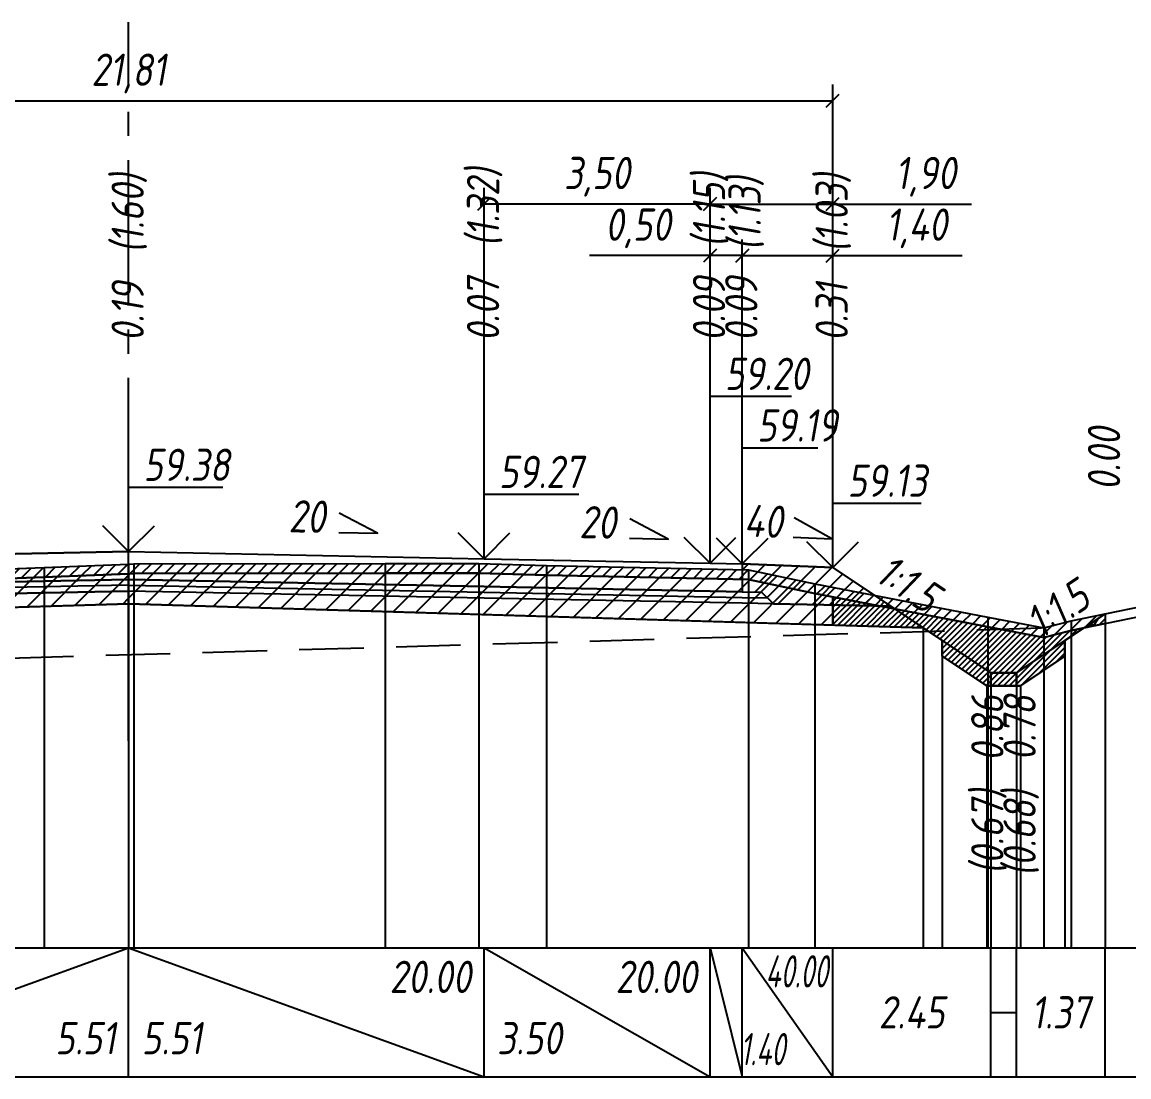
# Model space of a CAD drawing. Extents: x -717 to 1451, y -133302 to 233.
# Drawn here: x 163.6 to 249.4, y -1505 to -1423.3 of the extents above; entities that cross this region are included whole.
import ezdxf
from ezdxf.enums import TextEntityAlignment as Align

# ---------------------------------------------------------------- set-up
doc = ezdxf.new("R2010")
doc.units = 0
doc.linetypes.add('осевая2', pattern=[1.125, 0.75, -0.125, 0.125, -0.125])
doc.linetypes.add('штриховая', pattern=[0.75, 0.5, -0.25])
for name, color, linetype in [('Интерполированный поперечник', 2, 'Continuous'), ('Код_514', 1, 'Continuous'), ('Контур_0', 7, 'Continuous'), ('Контур_2521', 7, 'Continuous'), ('Контур_2564', 7, 'Continuous'), ('Контур_2660', 7, 'Continuous'), ('Контур_2665', 7, 'Continuous'), ('Контур_400', 7, 'Continuous'), ('Контур_508', 7, 'Continuous'), ('Контур_512', 7, 'Continuous'), ('Контур_513', 7, 'Continuous'), ('Контур_818', 7, 'Continuous'), ('Красный поперечник', 1, 'Continuous'), ('Объём_2501', 7, 'Continuous'), ('Объём_2564', 7, 'Continuous'), ('Объём_2650', 7, 'Continuous'), ('Объём_2660', 7, 'Continuous'), ('Объём_2663', 7, 'Continuous'), ('Объём_2664', 7, 'Continuous'), ('Объём_2665', 7, 'Continuous'), ('Ось', 1, 'осевая2'), ('Откосы', 7, 'Continuous'), ('Отметки покрытия', 7, 'Continuous'), ('Рабочие отметки', 7, 'Continuous'), ('Рабочие отметки доп.', 7, 'Continuous'), ('Таблица', 7, 'Continuous'), ('Уклоны проезжей части', 7, 'Continuous'), ('Черный поперечник', 3, 'Continuous')]:
    doc.layers.add(name, color=color, linetype=linetype)
for name, color, linetype, true_color in [('Контур_2540', 2, 'Continuous', 0xffff00), ('Контур_2560', 2, 'Continuous', 0xffff00), ('Контур_2561', 7, 'Continuous', 0xff8040), ('Контур_2562', 3, 'Continuous', 0x00ff00), ('Контур_2563', 7, 'Continuous', 0xff8000), ('Контур_2570', 7, 'Continuous', 0x80ff00), ('Контур_2583', 3, 'Continuous', 0x00ff00), ('Контур_2584', 3, 'Continuous', 0x00ff00), ('Контур_2736', 4, 'Continuous', 0x00ffff), ('Контур_2737', 4, 'Continuous', 0x00ffff), ('Контур_2738', 4, 'Continuous', 0x00ffff), ('Контур_2739', 4, 'Continuous', 0x00ffff), ('Контур_2741', 4, 'Continuous', 0x00ffff), ('Контур_2742', 4, 'Continuous', 0x00ffff), ('Контур_2743', 4, 'Continuous', 0x00ffff), ('Контур_2744', 7, 'Continuous', 0xa4ffff), ('Контур_2745', 7, 'Continuous', 0xa4ffff), ('Контур_2747', 4, 'Continuous', 0x00ffff), ('Контур_2748', 4, 'Continuous', 0x00ffff), ('Контур_2749', 4, 'Continuous', 0x00ffff), ('Контур_2750', 4, 'Continuous', 0x00ffff), ('Контур_2751', 4, 'Continuous', 0x00ffff), ('Контур_2752', 4, 'Continuous', 0x00ffff), ('Контур_402', 7, 'Continuous', 0xff6464), ('Контур_703', 4, 'Continuous', 0x00ffff), ('Контур_705', 4, 'Continuous', 0x00ffff), ('Контур_707', 4, 'Continuous', 0x00ffff), ('Контур_720', 131, 'Continuous', 0xaaffff), ('Объём_2500', 7, 'Continuous', 0xc0c0c0), ('Объём_2520', 7, 'Continuous', 0x80ffff), ('Объём_2540', 2, 'Continuous', 0xffff00), ('Объём_2560', 2, 'Continuous', 0xffff00), ('Объём_2561', 7, 'Continuous', 0xff8040), ('Объём_2562', 3, 'Continuous', 0x00ff00), ('Объём_2563', 7, 'Continuous', 0xff8000), ('Объём_2570', 7, 'Continuous', 0x80ff00), ('Объём_2580', 3, 'Continuous', 0x00ff00), ('Объём_2583', 3, 'Continuous', 0x00ff00), ('Объём_2584', 3, 'Continuous', 0x00ff00), ('Объём_2593', 3, 'Continuous', 0x00ff00), ('Объём_2597', 3, 'Continuous', 0x00ff00), ('Объём_2600', 7, 'Continuous', 0x808000), ('Объём_2620', 2, 'Continuous', 0xffff00)]:
    doc.layers.add(name, color=color, linetype=linetype, true_color=true_color)
doc.styles.get("Standard").update_dxf_attribs({"font": 'txt', "height": 2.5})
doc.styles.add('М', font='romand.shx', dxfattribs={"width": 0.8, "oblique": 10, "height": 2.5})
doc.dimstyles.new('ISO-25', dxfattribs={"dimtxt": 2.5, "dimasz": 2.5, "dimexe": 1.25, "dimexo": 0.625, "dimtad": 1, "dimtxsty": 'Standard', "dimcen": 2.5, "dimadec": 0, "dimazin": 0, "dimtfac": 1, "dimtmove": 0, "dimatfit": 3, "dimfxl": 1, "dimarcsym": 0})

# ---------------------------------------------------------------- blocks, each defined once
blk = doc.blocks.new('_Oblique')
at = {"color": 0, "linetype": 'ByBlock', "lineweight": -2}
blk.add_line((-0.5, -0.5), (0.5, 0.5), dxfattribs=at)
blk = doc.blocks.new('*D24')
at = {"color": 0, "lineweight": -2, "transparency": 16777216}
for p, q in [((219.411, -1464.694), (219.411, -1440.119)), ((226.411, -1464.974), (226.411, -1440.119)), ((219.411, -1441.369), (226.411, -1441.369)), ((226.411, -1441.369), (236.449, -1441.369))]:
    blk.add_line(p, q, dxfattribs=at)
at = {"layer": 'Defpoints', "color": 0, "transparency": 16777216}
for p in [(226.411, -1441.369), (219.411, -1465.319), (226.411, -1465.599)]:
    blk.add_point(p, dxfattribs=at)
at = {"color": 0, "lineweight": -2, "transparency": 16777216, "rotation": 180}
blk.add_blockref('_Oblique', (219.411, -1441.369), dxfattribs=at)
at = {"color": 0, "lineweight": -2, "transparency": 16777216}
blk.add_blockref('_Oblique', (226.411, -1441.369), dxfattribs=at)
at = {"color": 0, "transparency": 16777216, "insert": (232.909, -1439.256), "char_height": 2.5, "width": 8.75, "attachment_point": 5, "style": 'М'}
blk.add_mtext('1,40', dxfattribs=at)
blk = doc.blocks.new('*D26')
at = {"color": 0, "lineweight": -2, "transparency": 16777216}
for p, q in [((216.911, -1464.644), (216.911, -1440.119)), ((219.411, -1464.694), (219.411, -1440.119)), ((216.911, -1441.369), (207.578, -1441.369)), ((219.411, -1441.369), (216.911, -1441.369))]:
    blk.add_line(p, q, dxfattribs=at)
at = {"layer": 'Defpoints', "color": 0, "transparency": 16777216}
for p in [(219.411, -1441.369), (216.911, -1465.269), (219.411, -1465.319)]:
    blk.add_point(p, dxfattribs=at)
at = {"color": 0, "lineweight": -2, "transparency": 16777216, "rotation": 180}
blk.add_blockref('_Oblique', (216.911, -1441.369), dxfattribs=at)
at = {"color": 0, "lineweight": -2, "transparency": 16777216}
blk.add_blockref('_Oblique', (219.411, -1441.369), dxfattribs=at)
at = {"color": 0, "transparency": 16777216, "insert": (211.339, -1439.256), "char_height": 2.5, "width": 9.16667, "attachment_point": 5, "style": 'М'}
blk.add_mtext('0,50', dxfattribs=at)
blk = doc.blocks.new('*D28')
at = {"color": 0, "lineweight": -2, "transparency": 16777216}
for p, q in [((199.411, -1464.294), (199.411, -1436.119)), ((216.911, -1464.644), (216.911, -1436.119)), ((216.911, -1437.369), (199.411, -1437.369))]:
    blk.add_line(p, q, dxfattribs=at)
at = {"layer": 'Defpoints', "color": 0, "transparency": 16777216}
for p in [(199.411, -1437.369), (199.411, -1464.919), (216.911, -1465.269)]:
    blk.add_point(p, dxfattribs=at)
at = {"color": 0, "lineweight": -2, "transparency": 16777216, "rotation": 180}
blk.add_blockref('_Oblique', (199.411, -1437.369), dxfattribs=at)
at = {"color": 0, "lineweight": -2, "transparency": 16777216}
blk.add_blockref('_Oblique', (216.911, -1437.369), dxfattribs=at)
at = {"color": 0, "transparency": 16777216, "insert": (208.161, -1435.256), "char_height": 2.5, "width": 9.58333, "attachment_point": 5, "style": 'М'}
blk.add_mtext('3,50', dxfattribs=at)
blk = doc.blocks.new('*D29')
at = {"color": 0, "lineweight": -2, "transparency": 16777216}
for p, q in [((216.911, -1464.644), (216.911, -1436.119)), ((226.411, -1464.974), (226.411, -1436.119)), ((216.911, -1437.369), (226.411, -1437.369)), ((226.411, -1437.369), (237.157, -1437.369))]:
    blk.add_line(p, q, dxfattribs=at)
at = {"layer": 'Defpoints', "color": 0, "transparency": 16777216}
for p in [(216.911, -1437.369), (216.911, -1465.269), (226.411, -1465.599)]:
    blk.add_point(p, dxfattribs=at)
at = {"color": 0, "lineweight": -2, "transparency": 16777216, "rotation": 180}
blk.add_blockref('_Oblique', (216.911, -1437.369), dxfattribs=at)
at = {"color": 0, "lineweight": -2, "transparency": 16777216}
blk.add_blockref('_Oblique', (226.411, -1437.369), dxfattribs=at)
at = {"color": 0, "transparency": 16777216, "insert": (233.617, -1435.256), "char_height": 2.5, "width": 8.75, "attachment_point": 5, "style": 'М'}
blk.add_mtext('1,90', dxfattribs=at)
blk = doc.blocks.new('*D31')
at = {"color": 0, "lineweight": -2, "transparency": 16777216}
for p, q in [((117.354, -1464.974), (117.354, -1428.119)), ((226.411, -1464.974), (226.411, -1428.119)), ((117.354, -1429.369), (226.411, -1429.369))]:
    blk.add_line(p, q, dxfattribs=at)
at = {"layer": 'Defpoints', "color": 0, "transparency": 16777216}
for p in [(226.411, -1429.369), (117.354, -1465.599), (226.411, -1465.599)]:
    blk.add_point(p, dxfattribs=at)
at = {"color": 0, "lineweight": -2, "transparency": 16777216, "rotation": 180}
blk.add_blockref('_Oblique', (117.354, -1429.369), dxfattribs=at)
at = {"color": 0, "lineweight": -2, "transparency": 16777216}
blk.add_blockref('_Oblique', (226.411, -1429.369), dxfattribs=at)
at = {"color": 0, "transparency": 16777216, "insert": (171.882, -1427.256), "char_height": 2.5, "width": 10.83333, "attachment_point": 5, "style": 'М'}
blk.add_mtext('21,81', dxfattribs=at)

msp = doc.modelspace()

# ---------------------------------------------------------------- hatches: boundary and pattern name
at = {"layer": 'Объём_2563'}
h = msp.add_hatch(dxfattribs=at)
h.set_pattern_fill('ANSI31', color=256, scale=0.3)
h.paths.add_polyline_path([(220.911, -1467.437), (221.83, -1468.355), (230.911, -1468.537), (226.411, -1465.537), (219.411, -1465.257), (219.411, -1467.407)])
at = {"layer": 'Объём_2570'}
h = msp.add_hatch(dxfattribs=at)
h.set_pattern_fill('ANSI31', color=256, scale=0.2)
h.paths.add_polyline_path([(171.882, -1466.024), (165.335, -1466.277), (146.733, -1466.97), (133.486, -1468.198), (128.647, -1468.608), (113.875, -1473.562), (110.132, -1474.84), (105, -1474.522), (105, -1473.772), (110.132, -1474.09), (113.875, -1472.812), (128.647, -1467.858), (133.486, -1467.448), (146.733, -1466.22), (165.335, -1465.527), (171.882, -1465.274)])
h = msp.add_hatch(dxfattribs=at)
h.set_pattern_fill('ANSI31', color=256, scale=0.2)
h.paths.add_polyline_path([(247.51, -1469.874), (244.89, -1470.413), (242.754, -1470.962), (238.441, -1470.119), (225.04, -1467.552), (219.882, -1466.467), (204.255, -1466.129), (199.017, -1465.969), (191.761, -1465.963), (172.275, -1466.009), (171.882, -1466.024), (171.882, -1465.274), (172.275, -1465.259), (191.761, -1465.213), (199.017, -1465.219), (204.255, -1465.379), (219.882, -1465.717), (225.04, -1466.802), (238.441, -1469.369), (242.754, -1470.212), (244.89, -1469.663), (247.51, -1469.124)])
at = {"layer": 'Объём_2600'}
h = msp.add_hatch(dxfattribs=at)
h.set_pattern_fill('ANSI31', color=6, scale=0.4)
h.paths.add_polyline_path([(171.882, -1468.356), (125.224, -1469.756), (128.647, -1468.608), (133.486, -1468.198), (146.733, -1466.97), (165.335, -1466.277), (171.882, -1466.024)])
h = msp.add_hatch(dxfattribs=at)
h.set_pattern_fill('ANSI31', color=6, scale=0.4)
h.paths.add_polyline_path([(226.411, -1467.814), (226.411, -1469.992), (171.882, -1468.356), (171.882, -1466.024), (172.275, -1466.009), (191.761, -1465.963), (199.017, -1465.969), (204.255, -1466.129), (219.882, -1466.467), (225.04, -1467.552)])
h = msp.add_hatch(dxfattribs=at)
h.set_pattern_fill('HONEY', color=5, scale=0.3)
h.paths.add_polyline_path([(245.882, -1470.209), (247.51, -1469.124), (247.51, -1469.874)])
at = {"layer": 'Объём_2620'}
h = msp.add_hatch(dxfattribs=at)
h.set_pattern_fill('ANSI31', color=2, scale=0.1)
h.paths.add_polyline_path([(244.401, -1471.196), (244.401, -1472.398), (240.954, -1474.696), (238.348, -1474.696), (234.901, -1472.398), (234.901, -1471.196), (233.409, -1470.202), (226.411, -1469.992), (226.411, -1467.814), (238.441, -1470.119), (242.754, -1470.962), (244.89, -1470.413), (245.882, -1470.209)])

# ---------------------------------------------------------------- linework, layer by layer
at = {"layer": 'Интерполированный поперечник', "linetype": 'штриховая', "ltscale": 10, "flags": 128}
msp.add_lwpolyline([(110.132, -1474.09), (242.754, -1470.212)], dxfattribs=at)
at = {"layer": 'Код_514'}
for p, q in [((144.354, -1505), (171.882, -1495)), ((171.882, -1505), (171.882, -1495)), ((171.882, -1495), (199.411, -1505)), ((199.411, -1505), (199.411, -1495)), ((199.411, -1495), (216.911, -1505)), ((216.911, -1505), (216.911, -1495)), ((216.911, -1495), (219.411, -1505)), ((219.411, -1505), (219.411, -1495)), ((219.411, -1495), (226.411, -1505)), ((226.411, -1505), (226.411, -1495)), ((238.651, -1505), (238.651, -1495)), ((240.651, -1505), (240.651, -1495)), ((247.51, -1505), (247.51, -1495)), ((238.651, -1500), (240.651, -1500))]:
    msp.add_line(p, q, dxfattribs=at)
at = {"layer": 'Контур_0', "flags": 128}
for points in [[(171.882, -1464.306), (144.354, -1464.857), (126.854, -1465.207), (126.854, -1465.207), (126.854, -1465.207), (126.854, -1465.207), (126.854, -1465.207), (124.354, -1465.257), (124.354, -1467.407), (126.854, -1467.357), (126.854, -1467.357), (126.854, -1467.357), (126.854, -1467.357), (126.854, -1467.357), (126.854, -1467.357), (144.354, -1467.007), (171.882, -1466.456), (171.882, -1464.306)], [(171.882, -1464.306), (199.411, -1464.857), (216.911, -1465.207), (216.911, -1465.207), (216.911, -1465.207), (216.911, -1465.207), (216.911, -1465.207), (216.911, -1465.207), (219.411, -1465.257), (219.411, -1467.407), (216.911, -1467.357), (216.911, -1467.357), (216.911, -1467.357), (216.911, -1467.357), (216.911, -1467.357), (216.911, -1467.357), (199.411, -1467.007), (171.882, -1466.456), (171.882, -1464.306)], [(226.411, -1465.537), (226.411, -1465.537)], [(226.411, -1465.537), (226.411, -1465.537), (226.411, -1465.537), (226.411, -1465.537), (226.411, -1465.537), (226.411, -1465.537), (226.411, -1465.537), (226.411, -1465.537), (226.411, -1465.537), (226.411, -1465.537), (226.411, -1465.537), (226.411, -1465.537), (226.411, -1465.537), (226.411, -1465.537), (226.411, -1465.537), (238.651, -1473.696)], [(226.411, -1465.537), (226.411, -1465.537), (226.411, -1465.537), (226.411, -1465.537), (226.411, -1465.537), (226.411, -1465.537), (226.411, -1465.537), (226.411, -1465.537), (226.411, -1465.537), (226.411, -1465.537), (226.411, -1465.537), (226.411, -1465.537), (226.411, -1465.537), (226.411, -1465.537), (226.411, -1465.537), (238.651, -1473.696), (240.651, -1473.696), (247.51, -1469.124), (247.51, -1469.124), (247.51, -1469.124), (247.51, -1469.124), (247.51, -1469.124), (247.51, -1469.124), (247.51, -1469.124), (247.51, -1469.124), (247.51, -1469.124), (247.51, -1469.124), (247.51, -1469.124), (247.51, -1469.124), (247.51, -1469.124)], [(171.882, -1466.456), (144.354, -1467.007), (126.854, -1467.357), (126.854, -1467.357), (126.854, -1467.357), (126.854, -1467.357), (126.854, -1467.357), (126.854, -1467.357), (124.354, -1467.407), (122.854, -1467.437), (121.935, -1468.355), (124.354, -1468.307), (126.854, -1468.257), (126.854, -1468.257), (126.854, -1468.257), (126.854, -1468.257), (126.854, -1468.257), (126.854, -1468.257), (144.354, -1467.907), (171.882, -1467.356), (171.882, -1466.456)], [(171.882, -1466.456), (199.411, -1467.007), (216.911, -1467.357), (216.911, -1467.357), (216.911, -1467.357), (216.911, -1467.357), (216.911, -1467.357), (216.911, -1467.357), (219.411, -1467.407), (220.911, -1467.437), (221.83, -1468.355), (219.411, -1468.307), (216.911, -1468.257), (216.911, -1468.257), (216.911, -1468.257), (216.911, -1468.257), (216.911, -1468.257), (216.911, -1468.257), (199.411, -1467.907), (171.882, -1467.356), (171.882, -1466.456)], [(219.411, -1467.407), (220.911, -1467.437), (221.83, -1468.355), (230.911, -1468.537)]]:
    msp.add_lwpolyline(points, dxfattribs=at)
at = {"layer": 'Контур_2521', "color": 250, "flags": 128}
for points in [[(171.882, -1466.906), (144.354, -1467.457), (126.854, -1467.807), (126.854, -1467.807), (126.854, -1467.807), (126.854, -1467.807), (126.854, -1467.807), (126.854, -1467.807), (124.354, -1467.857), (122.394, -1467.896)], [(171.882, -1466.906), (199.411, -1467.457), (216.911, -1467.807), (216.911, -1467.807), (216.911, -1467.807), (216.911, -1467.807), (216.911, -1467.807), (216.911, -1467.807), (219.411, -1467.857), (221.37, -1467.896)]]:
    msp.add_lwpolyline(points, dxfattribs=at)
at = {"layer": 'Контур_2540', "flags": 128}
for points in [[(144.354, -1467.907), (126.854, -1468.257), (124.354, -1468.307), (121.935, -1468.355), (112.854, -1468.537), (110.356, -1470.202), (171.882, -1468.356), (171.882, -1467.356), (144.354, -1467.907)], [(171.882, -1468.356), (233.409, -1470.202), (230.911, -1468.537), (221.83, -1468.355), (219.411, -1468.307), (216.911, -1468.257), (199.411, -1467.907), (171.882, -1467.356), (171.882, -1468.356)]]:
    msp.add_lwpolyline(points, dxfattribs=at)
at = {"layer": 'Контур_2560', "flags": 128}
msp.add_lwpolyline([(219.411, -1465.257), (226.411, -1465.537), (226.411, -1465.537), (226.411, -1465.537)], dxfattribs=at)
at = {"layer": 'Контур_2561', "flags": 128}
msp.add_lwpolyline([(219.411, -1465.257), (219.411, -1465.257), (226.411, -1465.537), (226.411, -1465.537), (219.411, -1465.257)], dxfattribs=at)
at = {"layer": 'Контур_2562', "flags": 128}
msp.add_lwpolyline([(226.411, -1465.537), (226.411, -1465.537), (226.411, -1465.537), (226.411, -1465.537), (226.411, -1465.537)], dxfattribs=at)
at = {"layer": 'Контур_2563', "flags": 128}
msp.add_lwpolyline([(220.911, -1467.437), (221.83, -1468.355), (230.911, -1468.537), (226.411, -1465.537), (219.411, -1465.257), (219.411, -1467.407), (220.911, -1467.437)], dxfattribs=at)
at = {"layer": 'Контур_2564', "flags": 128}
msp.add_lwpolyline([(219.411, -1465.257), (226.411, -1465.537)], dxfattribs=at)
at = {"layer": 'Контур_2570', "flags": 128}
msp.add_lwpolyline([(80, -1474.083), (97.245, -1474.123), (98.614, -1474.118), (99.031, -1474.154), (110.132, -1474.84), (113.875, -1473.562), (128.647, -1468.608), (133.486, -1468.198), (146.733, -1466.97), (165.335, -1466.277), (171.882, -1466.024), (172.275, -1466.009), (191.761, -1465.963), (199.017, -1465.969), (204.255, -1466.129), (219.882, -1466.467), (225.04, -1467.552), (238.441, -1470.119), (242.754, -1470.962), (244.89, -1470.413), (272.51, -1464.723)], dxfattribs=at)
at = {"layer": 'Контур_2583', "flags": 128}
for points in [[(238.651, -1473.696), (234.901, -1471.196), (234.901, -1472.398), (238.348, -1474.696), (238.651, -1474.696), (238.651, -1473.696)], [(244.401, -1472.398), (244.401, -1471.196), (240.651, -1473.696), (240.651, -1474.696), (240.954, -1474.696), (244.401, -1472.398)]]:
    msp.add_lwpolyline(points, dxfattribs=at)
at = {"layer": 'Контур_2584', "flags": 128}
msp.add_lwpolyline([(238.651, -1473.696), (238.651, -1474.696), (240.651, -1474.696), (240.651, -1473.696), (238.651, -1473.696)], dxfattribs=at)
at = {"layer": 'Контур_2660', "flags": 128}
for points in [[(110.356, -1470.202), (171.882, -1468.356)], [(171.882, -1468.356), (233.409, -1470.202)]]:
    msp.add_lwpolyline(points, dxfattribs=at)
at = {"layer": 'Контур_2665', "flags": 128}
msp.add_lwpolyline([(226.411, -1465.537), (226.411, -1465.537)], dxfattribs=at)
at = {"layer": 'Контур_2736', "flags": 128}
msp.add_lwpolyline([(226.411, -1465.537), (226.411, -1465.537)], dxfattribs=at)
at = {"layer": 'Контур_2737', "flags": 128}
msp.add_lwpolyline([(226.411, -1465.537), (226.411, -1465.537)], dxfattribs=at)
at = {"layer": 'Контур_2738', "flags": 128}
msp.add_lwpolyline([(226.411, -1465.537), (226.411, -1465.537)], dxfattribs=at)
at = {"layer": 'Контур_2739', "flags": 128}
msp.add_lwpolyline([(226.411, -1465.537), (226.411, -1465.537)], dxfattribs=at)
at = {"layer": 'Контур_2741', "flags": 128}
msp.add_lwpolyline([(247.51, -1469.124), (247.51, -1469.124)], dxfattribs=at)
at = {"layer": 'Контур_2742', "flags": 128}
msp.add_lwpolyline([(247.51, -1469.124), (247.51, -1469.124)], dxfattribs=at)
at = {"layer": 'Контур_2743', "flags": 128}
msp.add_lwpolyline([(247.51, -1469.124), (247.51, -1469.124)], dxfattribs=at)
at = {"layer": 'Контур_2744', "flags": 128}
msp.add_lwpolyline([(247.51, -1469.124), (247.51, -1469.124)], dxfattribs=at)
msp.add_lwpolyline([(247.51, -1469.124), (247.51, -1469.124)], dxfattribs=at)
msp.add_lwpolyline([(247.51, -1469.124), (247.51, -1469.124)], dxfattribs=at)
msp.add_lwpolyline([(247.51, -1469.124), (247.51, -1469.124)], dxfattribs=at)
msp.add_lwpolyline([(247.51, -1469.124), (247.51, -1469.124)], dxfattribs=at)
msp.add_lwpolyline([(247.51, -1469.124), (247.51, -1469.124)], dxfattribs=at)
at = {"layer": 'Контур_2745', "flags": 128}
msp.add_lwpolyline([(226.411, -1465.537), (226.411, -1465.537)], dxfattribs=at)
msp.add_lwpolyline([(226.411, -1465.537), (226.411, -1465.537)], dxfattribs=at)
msp.add_lwpolyline([(226.411, -1465.537), (226.411, -1465.537)], dxfattribs=at)
msp.add_lwpolyline([(226.411, -1465.537), (226.411, -1465.537)], dxfattribs=at)
msp.add_lwpolyline([(226.411, -1465.537), (226.411, -1465.537)], dxfattribs=at)
msp.add_lwpolyline([(226.411, -1465.537), (226.411, -1465.537)], dxfattribs=at)
at = {"layer": 'Контур_2747', "flags": 128}
msp.add_lwpolyline([(226.411, -1465.537), (226.411, -1465.537)], dxfattribs=at)
at = {"layer": 'Контур_2748', "flags": 128}
msp.add_lwpolyline([(226.411, -1465.537), (226.411, -1465.537)], dxfattribs=at)
at = {"layer": 'Контур_2749', "flags": 128}
msp.add_lwpolyline([(226.411, -1465.537), (226.411, -1465.537)], dxfattribs=at)
at = {"layer": 'Контур_2750', "flags": 128}
msp.add_lwpolyline([(247.51, -1469.124), (247.51, -1469.124)], dxfattribs=at)
at = {"layer": 'Контур_2751', "flags": 128}
msp.add_lwpolyline([(247.51, -1469.124), (247.51, -1469.124)], dxfattribs=at)
at = {"layer": 'Контур_2752', "flags": 128}
msp.add_lwpolyline([(247.51, -1469.124), (247.51, -1469.124)], dxfattribs=at)
at = {"layer": 'Контур_400', "flags": 128}
for points in [[(124.354, -1465.257), (126.854, -1465.207), (126.854, -1465.207), (126.854, -1465.207), (126.854, -1465.207), (126.854, -1465.207), (126.854, -1465.207), (144.354, -1464.857), (171.882, -1464.306)], [(171.882, -1464.306), (199.411, -1464.857), (216.911, -1465.207), (216.911, -1465.207), (216.911, -1465.207), (216.911, -1465.207), (216.911, -1465.207), (216.911, -1465.207), (219.411, -1465.257)]]:
    msp.add_lwpolyline(points, dxfattribs=at)
at = {"layer": 'Контур_402', "flags": 128}
msp.add_lwpolyline([(110.356, -1470.202), (171.882, -1468.356), (233.409, -1470.202)], dxfattribs=at)
at = {"layer": 'Контур_508', "flags": 128}
msp.add_lwpolyline([(104, -1475), (105, -1474.654), (105, -1473.772), (110.356, -1470.202), (171.882, -1468.356), (233.409, -1470.202), (234.901, -1471.196), (234.901, -1472.398), (238.348, -1474.696), (238.651, -1474.696), (240.651, -1474.696), (240.954, -1474.696), (244.401, -1472.398), (244.401, -1471.196), (247.51, -1469.124)], dxfattribs=at)
at = {"layer": 'Контур_512', "flags": 128}
msp.add_lwpolyline([(104, -1475), (105, -1474.654), (105, -1473.772), (110.356, -1470.202), (171.882, -1468.356), (233.409, -1470.202), (234.901, -1471.196), (234.901, -1472.398), (238.348, -1474.696), (238.651, -1474.696), (240.651, -1474.696), (240.954, -1474.696), (244.401, -1472.398), (244.401, -1471.196), (247.51, -1469.124)], dxfattribs=at)
at = {"layer": 'Контур_513', "flags": 128}
msp.add_lwpolyline([(104, -1475), (105, -1474.654), (105, -1473.772), (110.356, -1470.202), (171.882, -1468.356), (233.409, -1470.202), (234.901, -1471.196), (234.901, -1472.398), (238.348, -1474.696), (238.651, -1474.696), (240.651, -1474.696), (240.954, -1474.696), (244.401, -1472.398), (244.401, -1471.196), (247.51, -1469.124)], dxfattribs=at)
at = {"layer": 'Контур_703', "flags": 128}
for points in [[(226.411, -1465.537), (226.411, -1465.537)], [(226.411, -1465.537), (238.651, -1473.696)]]:
    msp.add_lwpolyline(points, dxfattribs=at)
at = {"layer": 'Контур_705', "flags": 128}
msp.add_lwpolyline([(226.411, -1465.537), (226.411, -1465.537)], dxfattribs=at)
at = {"layer": 'Контур_707', "flags": 128}
msp.add_lwpolyline([(240.651, -1473.696), (247.51, -1469.124)], dxfattribs=at)
at = {"layer": 'Контур_720', "flags": 128}
msp.add_lwpolyline([(238.651, -1473.696), (240.651, -1473.696)], dxfattribs=at)
at = {"layer": 'Контур_818', "flags": 128}
msp.add_lwpolyline([(105, -1474.522), (110.132, -1474.84), (113.875, -1473.562), (128.647, -1468.608), (133.486, -1468.198), (146.733, -1466.97), (165.335, -1466.277), (171.882, -1466.024), (172.275, -1466.009), (191.761, -1465.963), (199.017, -1465.969), (204.255, -1466.129), (219.882, -1466.467), (225.04, -1467.552), (238.441, -1470.119), (242.754, -1470.962), (244.89, -1470.413), (247.51, -1469.874)], dxfattribs=at)
at = {"layer": 'Красный поперечник'}
for p, q in [((144.354, -1464.857), (171.882, -1464.306)), ((171.882, -1464.306), (199.411, -1464.857)), ((199.411, -1464.857), (216.911, -1465.207)), ((216.911, -1465.207), (219.411, -1465.257)), ((219.411, -1465.257), (226.411, -1465.537)), ((226.411, -1465.537), (238.651, -1473.696)), ((171.882, -1468.356), (171.882, -1495)), ((240.651, -1473.696), (247.51, -1469.124)), ((247.51, -1469.124), (247.51, -1495)), ((233.409, -1470.202), (233.409, -1495)), ((234.901, -1471.196), (234.901, -1495)), ((244.401, -1471.196), (244.401, -1495)), ((234.901, -1472.398), (234.901, -1495)), ((244.401, -1472.398), (244.401, -1495)), ((238.651, -1473.696), (240.651, -1473.696)), ((238.348, -1474.696), (238.348, -1495)), ((238.651, -1474.696), (238.651, -1495)), ((240.651, -1474.696), (240.651, -1495)), ((240.954, -1474.696), (240.954, -1495))]:
    msp.add_line(p, q, dxfattribs=at)
at = {"layer": 'Объём_2500', "flags": 128}
for points in [[(171.882, -1464.306), (144.354, -1464.857), (126.854, -1465.207), (126.854, -1465.207), (126.854, -1465.207), (126.854, -1465.207), (126.854, -1465.207), (124.354, -1465.257), (124.354, -1467.407), (126.854, -1467.357), (126.854, -1467.357), (126.854, -1467.357), (126.854, -1467.357), (126.854, -1467.357), (126.854, -1467.357), (144.354, -1467.007), (171.882, -1466.456), (171.882, -1464.306)], [(171.882, -1464.306), (199.411, -1464.857), (216.911, -1465.207), (216.911, -1465.207), (216.911, -1465.207), (216.911, -1465.207), (216.911, -1465.207), (216.911, -1465.207), (219.411, -1465.257), (219.411, -1467.407), (216.911, -1467.357), (216.911, -1467.357), (216.911, -1467.357), (216.911, -1467.357), (216.911, -1467.357), (216.911, -1467.357), (199.411, -1467.007), (171.882, -1466.456), (171.882, -1464.306)]]:
    msp.add_lwpolyline(points, dxfattribs=at)
at = {"layer": 'Объём_2501', "flags": 128}
for points in [[(124.354, -1465.257), (126.854, -1465.207), (126.854, -1465.207), (126.854, -1465.207), (126.854, -1465.207), (126.854, -1465.207), (126.854, -1465.207), (144.354, -1464.857), (171.882, -1464.306)], [(171.882, -1464.306), (199.411, -1464.857), (216.911, -1465.207), (216.911, -1465.207), (216.911, -1465.207), (216.911, -1465.207), (216.911, -1465.207), (216.911, -1465.207), (219.411, -1465.257)]]:
    msp.add_lwpolyline(points, dxfattribs=at)
at = {"layer": 'Объём_2520', "color": 250, "flags": 128}
for points in [[(171.882, -1466.456), (144.354, -1467.007), (126.854, -1467.357), (126.854, -1467.357), (126.854, -1467.357), (126.854, -1467.357), (126.854, -1467.357), (126.854, -1467.357), (124.354, -1467.407), (122.854, -1467.437), (121.935, -1468.355), (124.354, -1468.307), (126.854, -1468.257), (126.854, -1468.257), (126.854, -1468.257), (126.854, -1468.257), (126.854, -1468.257), (126.854, -1468.257), (144.354, -1467.907), (171.882, -1467.356), (171.882, -1466.456)], [(171.882, -1466.456), (199.411, -1467.007), (216.911, -1467.357), (216.911, -1467.357), (216.911, -1467.357), (216.911, -1467.357), (216.911, -1467.357), (216.911, -1467.357), (219.411, -1467.407), (220.911, -1467.437), (221.83, -1468.355), (219.411, -1468.307), (216.911, -1468.257), (216.911, -1468.257), (216.911, -1468.257), (216.911, -1468.257), (216.911, -1468.257), (216.911, -1468.257), (199.411, -1467.907), (171.882, -1467.356), (171.882, -1466.456)]]:
    msp.add_lwpolyline(points, dxfattribs=at)
at = {"layer": 'Объём_2540', "flags": 128}
for points in [[(144.354, -1467.907), (126.854, -1468.257), (124.354, -1468.307), (121.935, -1468.355), (112.854, -1468.537), (110.356, -1470.202), (171.882, -1468.356), (171.882, -1467.356), (144.354, -1467.907)], [(171.882, -1468.356), (233.409, -1470.202), (230.911, -1468.537), (221.83, -1468.355), (219.411, -1468.307), (216.911, -1468.257), (199.411, -1467.907), (171.882, -1467.356), (171.882, -1468.356)]]:
    msp.add_lwpolyline(points, dxfattribs=at)
at = {"layer": 'Объём_2560', "flags": 128}
msp.add_lwpolyline([(219.411, -1465.257), (226.411, -1465.537), (226.411, -1465.537), (226.411, -1465.537)], dxfattribs=at)
at = {"layer": 'Объём_2561', "flags": 128}
msp.add_lwpolyline([(219.411, -1465.257), (219.411, -1465.257), (226.411, -1465.537), (226.411, -1465.537), (219.411, -1465.257)], dxfattribs=at)
at = {"layer": 'Объём_2562', "flags": 128}
msp.add_lwpolyline([(226.411, -1465.537), (226.411, -1465.537), (226.411, -1465.537), (226.411, -1465.537), (226.411, -1465.537)], dxfattribs=at)
at = {"layer": 'Объём_2563', "color": 250, "flags": 128}
msp.add_lwpolyline([(220.911, -1467.437), (221.83, -1468.355), (230.911, -1468.537), (226.411, -1465.537), (219.411, -1465.257), (219.411, -1467.407), (220.911, -1467.437)], dxfattribs=at)
at = {"layer": 'Объём_2564', "flags": 128}
msp.add_lwpolyline([(219.411, -1465.257), (226.411, -1465.537)], dxfattribs=at)
at = {"layer": 'Объём_2570', "flags": 128}
for points in [[(171.882, -1466.024), (165.335, -1466.277), (146.733, -1466.97), (133.486, -1468.198), (128.647, -1468.608), (113.875, -1473.562), (110.132, -1474.84), (105, -1474.522), (105, -1473.772), (110.132, -1474.09), (113.875, -1472.812), (128.647, -1467.858), (133.486, -1467.448), (146.733, -1466.22), (165.335, -1465.527), (171.882, -1465.274), (171.882, -1466.024), (171.882, -1466.024)], [(247.51, -1469.874), (244.89, -1470.413), (242.754, -1470.962), (238.441, -1470.119), (225.04, -1467.552), (219.882, -1466.467), (204.255, -1466.129), (199.017, -1465.969), (191.761, -1465.963), (172.275, -1466.009), (171.882, -1466.024), (171.882, -1465.274), (172.275, -1465.259), (191.761, -1465.213), (199.017, -1465.219), (204.255, -1465.379), (219.882, -1465.717), (225.04, -1466.802), (238.441, -1469.369), (242.754, -1470.212), (244.89, -1469.663), (247.51, -1469.124), (247.51, -1469.874), (247.51, -1469.874)]]:
    msp.add_lwpolyline(points, dxfattribs=at)
at = {"layer": 'Объём_2580', "flags": 128}
msp.add_lwpolyline([(226.411, -1465.537), (226.411, -1465.537)], dxfattribs=at)
at = {"layer": 'Объём_2583', "flags": 128}
for points in [[(238.651, -1473.696), (234.901, -1471.196), (234.901, -1472.398), (238.348, -1474.696), (238.651, -1474.696), (238.651, -1473.696)], [(244.401, -1472.398), (244.401, -1471.196), (240.651, -1473.696), (240.651, -1474.696), (240.954, -1474.696), (244.401, -1472.398)]]:
    msp.add_lwpolyline(points, dxfattribs=at)
at = {"layer": 'Объём_2584', "flags": 128}
msp.add_lwpolyline([(238.651, -1473.696), (238.651, -1474.696), (240.651, -1474.696), (240.651, -1473.696), (238.651, -1473.696)], dxfattribs=at)
at = {"layer": 'Объём_2593', "flags": 128}
for points in [[(234.901, -1471.196), (238.651, -1473.696)], [(240.651, -1473.696), (244.401, -1471.196)]]:
    msp.add_lwpolyline(points, dxfattribs=at)
at = {"layer": 'Объём_2597', "flags": 128}
msp.add_lwpolyline([(238.651, -1473.696), (240.651, -1473.696)], dxfattribs=at)
at = {"layer": 'Объём_2600', "color": 5, "flags": 128}
msp.add_lwpolyline([(245.882, -1470.209), (247.51, -1469.124), (247.51, -1469.874), (245.882, -1470.209), (245.882, -1470.209)], dxfattribs=at)
at = {"layer": 'Объём_2620', "flags": 128}
msp.add_lwpolyline([(244.401, -1471.196), (244.401, -1472.398), (240.954, -1474.696), (238.348, -1474.696), (234.901, -1472.398), (234.901, -1471.196), (233.409, -1470.202), (226.411, -1469.992), (226.411, -1467.814), (238.441, -1470.119), (242.754, -1470.962), (244.89, -1470.413), (245.882, -1470.209), (244.401, -1471.196), (244.401, -1471.196)], dxfattribs=at)
at = {"layer": 'Объём_2650', "color": 6, "flags": 128}
for points in [[(171.882, -1468.356), (125.224, -1469.756), (128.647, -1468.608), (133.486, -1468.198), (146.733, -1466.97), (165.335, -1466.277), (171.882, -1466.024), (171.882, -1468.356), (171.882, -1468.356)], [(226.411, -1467.814), (226.411, -1469.992), (171.882, -1468.356), (171.882, -1466.024), (172.275, -1466.009), (191.761, -1465.963), (199.017, -1465.969), (204.255, -1466.129), (219.882, -1466.467), (225.04, -1467.552), (226.411, -1467.814), (226.411, -1467.814)]]:
    msp.add_lwpolyline(points, dxfattribs=at)
at = {"layer": 'Объём_2660', "flags": 128}
for points in [[(110.356, -1470.202), (171.882, -1468.356)], [(171.882, -1468.356), (233.409, -1470.202)]]:
    msp.add_lwpolyline(points, dxfattribs=at)
at = {"layer": 'Объём_2663', "flags": 128}
for points in [[(226.411, -1465.537), (238.651, -1473.696)], [(240.651, -1473.696), (247.51, -1469.124)]]:
    msp.add_lwpolyline(points, dxfattribs=at)
at = {"layer": 'Объём_2664', "flags": 128}
msp.add_lwpolyline([(238.651, -1473.696), (240.651, -1473.696)], dxfattribs=at)
at = {"layer": 'Объём_2665', "flags": 128}
msp.add_lwpolyline([(226.411, -1465.537), (226.411, -1465.537)], dxfattribs=at)
at = {"layer": 'Ось', "ltscale": 15}
msp.add_line((171.882, -1478.971), (171.882, -1423.277), dxfattribs=at)
at = {"layer": 'Откосы', "color": 1, "flags": 128}
for points in [[(188.16, -1462.815), (191.159, -1462.875), (188.19, -1461.315)], [(210.674, -1463.265), (213.674, -1463.325), (210.704, -1461.765)], [(223.359, -1463.187), (226.357, -1463.307), (223.419, -1461.688)]]:
    msp.add_lwpolyline(points, dxfattribs=at)
at = {"layer": 'Отметки покрытия', "color": 1}
for p, q in [((216.911, -1465.207), (216.911, -1452.257)), ((216.911, -1452.257), (223.211, -1452.257)), ((219.411, -1465.257), (219.411, -1456.257)), ((219.411, -1456.257), (225.261, -1456.257)), ((171.882, -1464.306), (171.882, -1459.306)), ((171.882, -1459.306), (179.182, -1459.306)), ((199.411, -1464.857), (199.411, -1459.857)), ((199.411, -1459.857), (206.761, -1459.857)), ((226.411, -1465.537), (226.411, -1460.537)), ((226.411, -1460.537), (233.261, -1460.537)), ((171.882, -1464.306), (169.882, -1462.306)), ((171.882, -1464.306), (173.882, -1462.306)), ((199.411, -1464.857), (197.411, -1462.857)), ((199.411, -1464.857), (201.411, -1462.857)), ((216.911, -1465.207), (214.911, -1463.207)), ((216.911, -1465.207), (218.911, -1463.207)), ((219.411, -1465.257), (217.411, -1463.257)), ((219.411, -1465.257), (221.411, -1463.257)), ((226.411, -1465.537), (224.411, -1463.537)), ((226.411, -1465.537), (228.411, -1463.537))]:
    msp.add_line(p, q, dxfattribs=at)
at = {"layer": 'Таблица'}
for p, q in [((80, -1495), (272.51, -1495)), ((80, -1505), (272.51, -1505))]:
    msp.add_line(p, q, dxfattribs=at)
at = {"layer": 'Черный поперечник', "color": 7}
for p, q in [((165.335, -1465.527), (165.335, -1495)), ((171.882, -1465.274), (171.882, -1495)), ((172.275, -1465.259), (172.275, -1495)), ((191.761, -1465.213), (191.761, -1495)), ((199.017, -1465.219), (199.017, -1495)), ((204.255, -1465.379), (204.255, -1495)), ((219.882, -1465.717), (219.882, -1495)), ((225.04, -1466.802), (225.04, -1495)), ((238.441, -1469.369), (238.441, -1495)), ((244.89, -1469.663), (244.89, -1495)), ((242.754, -1470.212), (242.754, -1495))]:
    msp.add_line(p, q, dxfattribs=at)
at = {"layer": 'Черный поперечник', "flags": 128}
msp.add_lwpolyline([(80, -1473.333), (97.245, -1473.373), (98.614, -1473.368), (99.031, -1473.404), (110.132, -1474.09), (113.875, -1472.812), (128.647, -1467.858), (133.486, -1467.448), (146.733, -1466.22), (165.335, -1465.527), (171.882, -1465.274), (172.275, -1465.259), (191.761, -1465.213), (199.017, -1465.219), (204.255, -1465.379), (219.882, -1465.717), (225.04, -1466.802), (238.441, -1469.369), (242.754, -1470.212), (244.89, -1469.663), (272.51, -1463.973)], dxfattribs=at)

# ---------------------------------------------------------------- texts
at = {"layer": 'Код_514', "style": 'М', "oblique": 10}
for s, width, p in [('40.00', 0.6, (226.05, -1495.574)), ('20.00', 0.8, (198.411, -1496)), ('20.00', 0.8, (215.911, -1496))]:
    msp.add_text(s, height=2.5, dxfattribs=dict(at, width=width)).set_placement(p, align=Align.TOP_RIGHT)
at = {"layer": 'Код_514', "style": 'М', "oblique": 10, "width": 0.8}
for s, p in [('2.45', (232.531, -1500)), ('1.37', (244.08, -1500))]:
    msp.add_text(s, height=2.5, dxfattribs=at).set_placement(p, align=Align.MIDDLE_CENTER)
msp.add_text('5.51', height=2.5, dxfattribs=at).set_placement((170.882, -1504), align=Align.BOTTOM_RIGHT)
at = {"layer": 'Код_514', "style": 'М', "oblique": 10}
for s, width, p in [('5.51', 0.8, (172.882, -1504)), ('3.50', 0.8, (200.411, -1504)), ('1.40', 0.6, (219.24, -1504.851))]:
    msp.add_text(s, height=2.5, dxfattribs=dict(at, width=width)).set_placement(p, align=Align.BOTTOM_LEFT)
at = {"layer": 'Отметки покрытия', "color": 1, "style": 'М', "oblique": 10, "width": 0.8}
for s, p in [('59.20', (218.052, -1452.525)), ('59.19', (220.552, -1456.525)), ('59.38', (173.023, -1459.575)), ('59.27', (200.552, -1460.125)), ('59.13', (227.552, -1460.805))]:
    msp.add_text(s, height=2.5, dxfattribs=at).set_placement(p, align=Align.BOTTOM_LEFT)
at = {"layer": 'Рабочие отметки', "color": 1, "style": 'М', "oblique": 10, "width": 0.8}
for s, p in [('0.19', (171.804, -1448.007)), ('0.07', (199.333, -1448.007)), ('0.09', (216.833, -1448.007)), ('0.09', (219.333, -1448.007)), ('0.31', (226.333, -1448.007)), ('0.00', (247.432, -1459.554))]:
    msp.add_text(s, height=2.5, rotation=90, dxfattribs=at).set_placement(p, align=Align.MIDDLE_LEFT)
for s, p in [('0.78', (240.889, -1475.42)), ('0.86', (238.389, -1475.42))]:
    msp.add_text(s, height=2.5, rotation=90, dxfattribs=at).set_placement(p, align=Align.MIDDLE_RIGHT)
at = {"layer": 'Рабочие отметки доп.', "color": 1, "style": 'М', "oblique": 10, "width": 0.8}
for s, p in [('(1.60)', (171.804, -1441.157)), ('(1.32)', (199.333, -1440.657)), ('(1.15)', (216.833, -1440.707)), ('(1.03)', (226.333, -1441.107)), ('(1.13)', (219.591, -1440.964))]:
    msp.add_text(s, height=2.5, rotation=90, dxfattribs=at).set_placement(p, align=Align.MIDDLE_LEFT)
for s, p in [('(0.67)', (238.389, -1482.72)), ('(0.68)', (240.889, -1482.77))]:
    msp.add_text(s, height=2.5, rotation=90, dxfattribs=at).set_placement(p, align=Align.MIDDLE_RIGHT)
at = {"layer": 'Уклоны проезжей части', "color": 1, "style": 'М', "oblique": 10, "width": 0.8}
for s, rotation, p in [('20', 358.85423, (185.667, -1463.582)), ('40', 357.70938, (220.974, -1463.945)), ('20', 358.85423, (208.181, -1464.032)), ('1:1.5', 326.30994, (231.178, -1468.456)), ('1:1.5', 33.69007, (244.973, -1470.381))]:
    msp.add_text(s, height=2.5, rotation=rotation, dxfattribs=at).set_placement(p, align=Align.BOTTOM_CENTER)

# ---------------------------------------------------------------- dimensions: what is measured, and where the dimension line sits
at = {"color": 5}
dim = msp.add_linear_dim(base=(226.411, -1429.369), p1=(117.354, -1465.599), p2=(226.411, -1465.599), angle=180, dimstyle='ISO-25', override={"dimasz": 1, "dimlfac": 0.2, "dimzin": 0, "dimtxsty": 'М', "dimblk1": 'Oblique', "dimblk2": 'Oblique', "dimsah": 1}, dxfattribs=at)
dim.commit()
dim.dimension.update_dxf_attribs({"geometry": '*D31', "text_midpoint": (171.882, -1427.256)})
dim = msp.add_linear_dim(base=(199.411, -1437.369), p1=(216.911, -1465.269), p2=(199.411, -1464.919), dimstyle='ISO-25', override={"dimasz": 1, "dimlfac": 0.2, "dimzin": 0, "dimtxsty": 'М', "dimblk1": 'Oblique', "dimblk2": 'Oblique', "dimsah": 1}, dxfattribs=at)
dim.commit()
dim.dimension.update_dxf_attribs({"geometry": '*D28', "text_midpoint": (208.161, -1435.256)})
dim = msp.add_linear_dim(base=(216.911, -1437.369), p1=(226.411, -1465.599), p2=(216.911, -1465.269), dimstyle='ISO-25', override={"dimasz": 1, "dimlfac": 0.2, "dimzin": 0, "dimtxsty": 'М', "dimblk1": 'Oblique', "dimblk2": 'Oblique', "dimsah": 1}, dxfattribs=at)
dim.commit()
dim.dimension.update_dxf_attribs({"geometry": '*D29', "text_midpoint": (233.617, -1437.369), "dimtype": 160})
for base, p1, p2, picture, middle in [((219.411, -1441.369), (216.911, -1465.269), (219.411, -1465.319), '*D26', (211.339, -1441.369)), ((226.411, -1441.369), (219.411, -1465.319), (226.411, -1465.599), '*D24', (232.909, -1441.369))]:
    dim = msp.add_linear_dim(base=base, p1=p1, p2=p2, angle=180, dimstyle='ISO-25', override={"dimasz": 1, "dimlfac": 0.2, "dimzin": 0, "dimtxsty": 'М', "dimblk1": 'Oblique', "dimblk2": 'Oblique', "dimsah": 1}, dxfattribs=at)
    dim.commit()
    dim.dimension.update_dxf_attribs({"geometry": picture, "text_midpoint": middle, "dimtype": 160})

doc.saveas('drawing.dxf')
